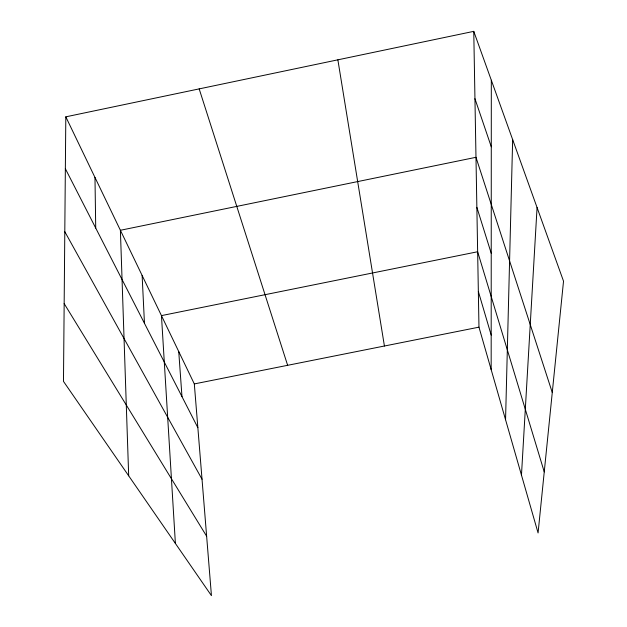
<?xml version="1.0" encoding="UTF-8"?>
<svg xmlns="http://www.w3.org/2000/svg" width="627" height="627" viewBox="0 0 627 627"><rect width="100%" height="100%" fill="white"/><g stroke="black" fill="none" stroke-linecap="round" stroke-linejoin="round"><path stroke-width="0.94" d="M491.168 369.624L491.317 80.225M65.811 116.834L63.476 381.381L211.44 595.65L194.315 383.92L65.811 116.834L473.761 31.35L563.524 281.178L538.076 532.942L478.973 327.161L473.761 31.35M505.558 419.722L512.659 139.617M521.468 475.109L537.065 207.553M194.315 383.92L478.973 327.161M64.166 303.593L206.628 536.21M64.8 231.684L202.019 479.232M65.357 168.718L197.85 427.661M474.945 98.705L491.286 146.804M552.269 392.502L475.979 157.306L120.392 230.281L128.684 475.807M199.174 88.885L287.636 365.314M476.865 207.333L491.231 253.316M544.244 471.896L477.649 251.748L161.452 315.616L175.395 543.46M478.346 291.453L491.192 335.1M337.867 59.824L384.422 346.018M178.742 351.567L181.979 396.64M142.125 275.449L144.461 323.313M94.975 177.449L95.727 228.079"/></g></svg>
